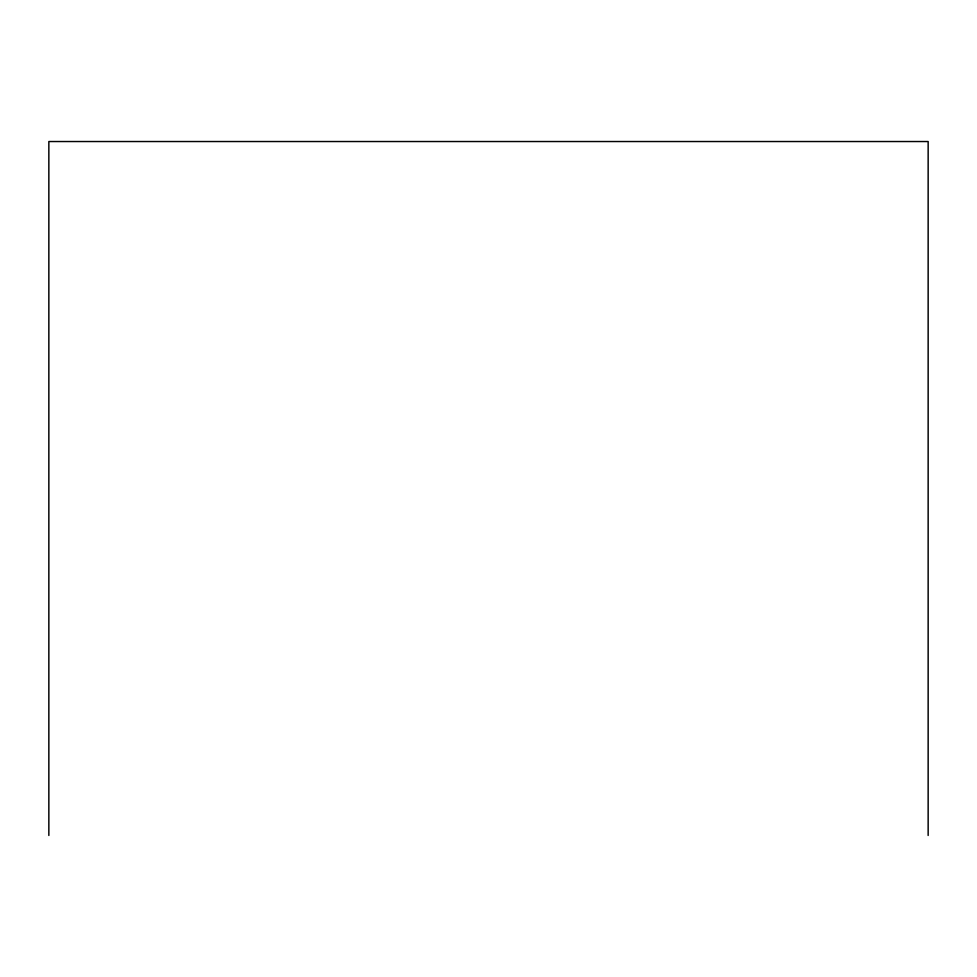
<?xml version="1.0" encoding="UTF-8"?>
<svg xmlns="http://www.w3.org/2000/svg" width="977" height="977" viewBox="0 0 977 977"><rect width="100%" height="100%" fill="white"/><g stroke="black" fill="none" stroke-linecap="round" stroke-linejoin="round"><path stroke-width="1.47" d="M928.15 835.469L928.15 141.531L48.85 141.531L48.85 835.469"/></g></svg>
